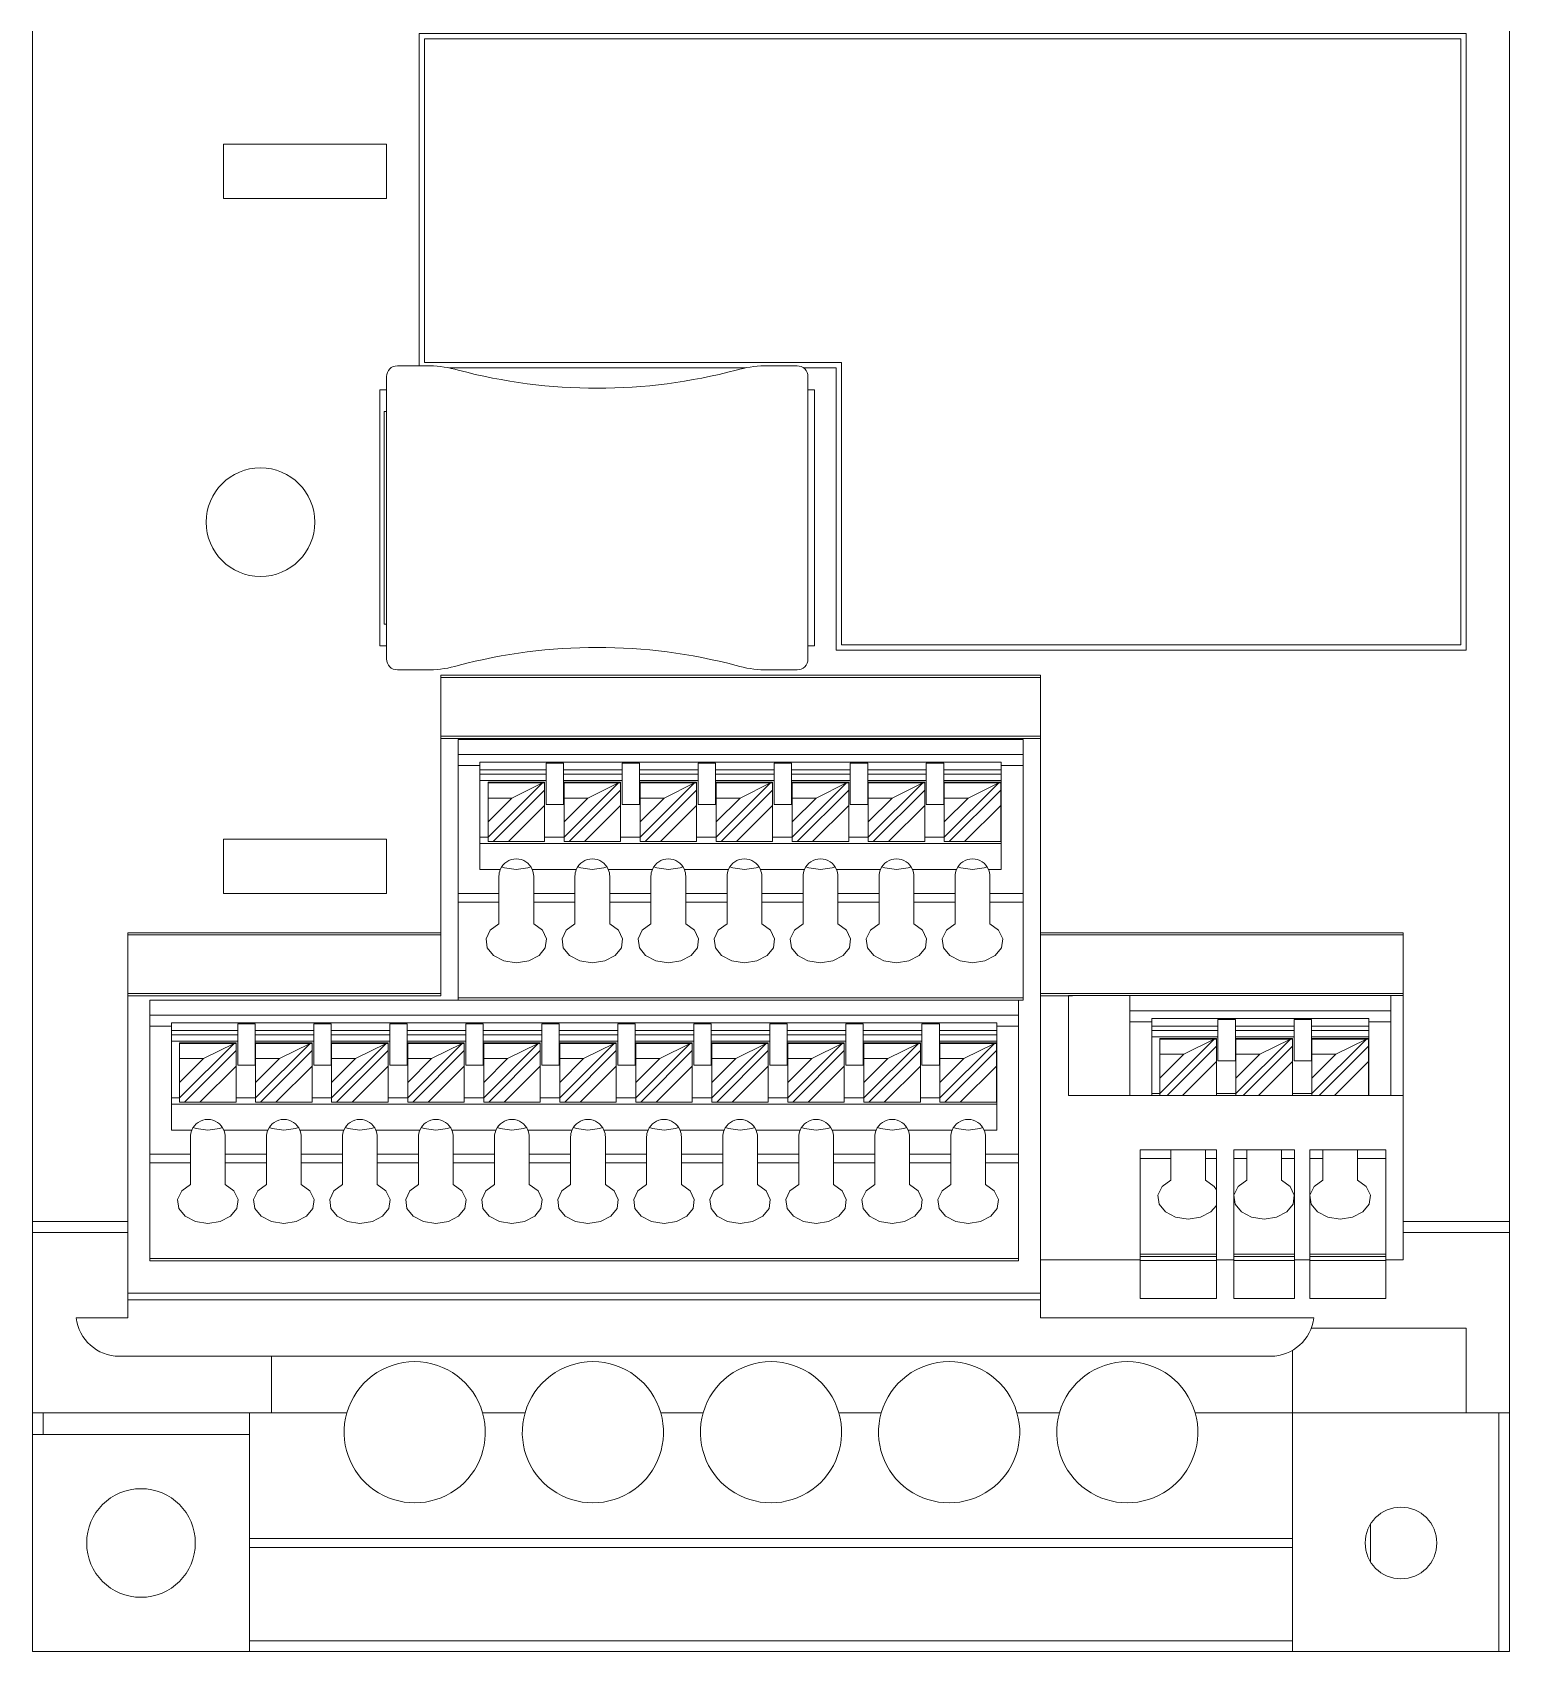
# Model space of a CAD drawing. Header units: millimetres. Extents: x 481 to 936, y 72 to 729.
# Drawn here: x 711.2 to 779.2, y 374.8 to 449.4 of the extents above; entities that cross this region are included whole.
import ezdxf

# ---------------------------------------------------------------- set-up
doc = ezdxf.new("R2010")
doc.units = ezdxf.units.MM

msp = doc.modelspace()

# ---------------------------------------------------------------- linework, layer by layer
at = {"color": 7, "linetype": 'Continuous', "lineweight": 15}
for p, q in [((711.199, 449.423), (711.199, 394.623)), ((728.999, 449.323), (777.199, 449.323)), ((728.999, 434.023), (728.999, 449.323)), ((729.249, 449.073), (729.249, 434.173)), ((776.949, 449.073), (729.249, 449.073)), ((776.949, 421.173), (776.949, 449.073)), ((777.199, 449.323), (777.199, 420.923)), ((779.199, 449.423), (779.199, 394.623)), ((719.999, 444.223), (727.499, 444.223)), ((719.999, 441.723), (719.999, 444.223)), ((727.499, 444.223), (727.499, 441.723)), ((727.499, 441.723), (719.999, 441.723)), ((727.999, 434.023), (729.499, 434.023)), ((729.249, 434.173), (748.449, 434.173)), ((744.002, 433.923), (730.395, 433.923)), ((744.899, 434.023), (746.399, 434.023)), ((748.199, 433.923), (746.699, 433.923)), ((748.199, 420.923), (748.199, 433.923)), ((748.449, 434.173), (748.449, 421.173)), ((727.499, 433.523), (727.499, 420.523)), ((746.899, 420.523), (746.899, 433.523)), ((727.199, 432.923), (727.499, 432.923)), ((727.199, 421.123), (727.199, 432.923)), ((746.899, 432.923), (747.199, 432.923)), ((747.199, 432.923), (747.199, 421.123)), ((727.399, 431.923), (727.399, 422.123)), ((727.499, 431.923), (727.399, 431.923)), ((727.399, 422.123), (727.499, 422.123)), ((727.499, 421.123), (727.199, 421.123)), ((747.199, 421.123), (746.899, 421.123)), ((777.199, 420.923), (748.199, 420.923)), ((748.449, 421.173), (776.949, 421.173)), ((729.499, 420.023), (727.999, 420.023)), ((729.999, 419.773), (757.599, 419.773)), ((729.999, 407.923), (729.999, 419.773)), ((746.399, 420.023), (744.899, 420.023)), ((757.599, 419.773), (757.599, 407.923)), ((729.999, 419.673), (757.599, 419.673)), ((757.599, 416.973), (729.999, 416.973)), ((729.999, 416.865), (757.599, 416.865)), ((757.599, 416.865), (729.999, 416.865)), ((730.799, 416.823), (756.799, 416.823)), ((730.799, 416.123), (730.799, 416.823)), ((756.799, 416.123), (756.799, 416.823)), ((730.799, 416.123), (756.799, 416.123)), ((730.799, 416.123), (730.799, 415.623)), ((756.799, 415.623), (756.799, 416.123)), ((731.799, 415.623), (730.799, 415.623)), ((730.799, 409.723), (730.799, 415.623)), ((731.799, 415.778), (755.799, 415.778)), ((731.799, 415.623), (731.799, 415.778)), ((731.799, 410.835), (731.799, 415.623)), ((731.799, 415.423), (734.849, 415.423)), ((734.849, 413.823), (734.849, 415.723)), ((735.649, 415.723), (734.849, 415.723)), ((735.649, 413.823), (735.649, 415.723)), ((735.649, 415.423), (738.349, 415.423)), ((738.349, 413.823), (738.349, 415.723)), ((739.149, 415.723), (738.349, 415.723)), ((739.149, 413.823), (739.149, 415.723)), ((739.149, 415.423), (741.849, 415.423)), ((741.849, 413.823), (741.849, 415.723)), ((742.649, 415.723), (741.849, 415.723)), ((742.649, 413.823), (742.649, 415.723)), ((742.649, 415.423), (745.349, 415.423)), ((745.349, 413.823), (745.349, 415.723)), ((746.149, 415.723), (745.349, 415.723)), ((746.149, 413.823), (746.149, 415.723)), ((746.149, 415.423), (748.849, 415.423)), ((748.849, 413.823), (748.849, 415.723)), ((749.649, 415.723), (748.849, 415.723)), ((749.649, 413.823), (749.649, 415.723)), ((749.649, 415.423), (752.349, 415.423)), ((752.349, 413.823), (752.349, 415.723)), ((753.149, 415.723), (752.349, 415.723)), ((753.149, 413.823), (753.149, 415.723)), ((753.149, 415.423), (755.799, 415.423)), ((755.799, 415.778), (755.799, 415.623)), ((756.799, 415.623), (755.799, 415.623)), ((755.799, 415.623), (755.799, 410.835)), ((756.799, 409.723), (756.799, 415.623)), ((731.799, 415.223), (734.849, 415.223)), ((731.799, 414.923), (734.849, 414.923)), ((734.774, 414.857), (732.174, 414.857)), ((732.174, 414.857), (732.174, 414.823)), ((732.174, 414.823), (734.681, 414.823)), ((732.174, 414.823), (732.174, 414.123)), ((734.681, 414.823), (732.174, 412.316)), ((733.274, 414.123), (734.681, 414.823)), ((734.681, 414.823), (734.774, 414.823)), ((734.774, 414.823), (734.774, 414.857)), ((734.774, 414.823), (734.774, 414.491)), ((735.649, 415.223), (738.349, 415.223)), ((735.649, 414.923), (738.349, 414.923)), ((738.274, 414.857), (735.674, 414.857)), ((735.674, 414.857), (735.674, 414.823)), ((735.674, 414.823), (738.181, 414.823)), ((735.674, 414.823), (735.674, 414.123)), ((738.181, 414.823), (735.674, 412.316)), ((736.774, 414.123), (738.181, 414.823)), ((738.181, 414.823), (738.274, 414.823)), ((738.274, 414.823), (738.274, 414.857)), ((738.274, 414.823), (738.274, 414.491)), ((739.149, 415.223), (741.849, 415.223)), ((739.149, 414.923), (741.849, 414.923)), ((741.774, 414.857), (739.174, 414.857)), ((739.174, 414.857), (739.174, 414.823)), ((739.174, 414.823), (741.681, 414.823)), ((739.174, 414.823), (739.174, 414.123)), ((741.681, 414.823), (739.174, 412.316)), ((740.274, 414.123), (741.681, 414.823)), ((741.681, 414.823), (741.774, 414.823)), ((741.774, 414.823), (741.774, 414.857)), ((741.774, 414.823), (741.774, 414.491)), ((742.649, 415.223), (745.349, 415.223)), ((742.649, 414.923), (745.349, 414.923)), ((745.274, 414.857), (742.674, 414.857)), ((742.674, 414.857), (742.674, 414.823)), ((742.674, 414.823), (745.181, 414.823)), ((742.674, 414.823), (742.674, 414.123)), ((745.181, 414.823), (742.674, 412.316)), ((743.774, 414.123), (745.181, 414.823)), ((745.181, 414.823), (745.274, 414.823)), ((745.274, 414.823), (745.274, 414.857)), ((745.274, 414.823), (745.274, 414.491)), ((746.149, 415.223), (748.849, 415.223)), ((746.149, 414.923), (748.849, 414.923)), ((748.774, 414.857), (746.174, 414.857)), ((746.174, 414.857), (746.174, 414.823)), ((746.174, 414.823), (748.681, 414.823)), ((746.174, 414.823), (746.174, 414.123)), ((748.681, 414.823), (746.174, 412.316)), ((747.274, 414.123), (748.681, 414.823)), ((748.681, 414.823), (748.774, 414.823)), ((748.774, 414.823), (748.774, 414.857)), ((748.774, 414.823), (748.774, 414.491)), ((749.649, 415.223), (752.349, 415.223)), ((749.649, 414.923), (752.349, 414.923)), ((752.274, 414.857), (749.674, 414.857)), ((749.674, 414.857), (749.674, 414.823)), ((749.674, 414.823), (752.181, 414.823)), ((749.674, 414.823), (749.674, 414.123)), ((752.181, 414.823), (749.674, 412.316)), ((750.774, 414.123), (752.181, 414.823)), ((752.181, 414.823), (752.274, 414.823)), ((752.274, 414.823), (752.274, 414.857)), ((752.274, 414.823), (752.274, 414.491)), ((753.149, 415.223), (755.799, 415.223)), ((753.149, 414.923), (755.799, 414.923)), ((755.774, 414.857), (753.174, 414.857)), ((753.174, 414.857), (753.174, 414.823)), ((753.174, 414.823), (755.681, 414.823)), ((753.174, 414.823), (753.174, 414.123)), ((755.681, 414.823), (753.174, 412.316)), ((754.274, 414.123), (755.681, 414.823)), ((755.681, 414.823), (755.774, 414.823)), ((755.774, 414.823), (755.774, 414.857)), ((755.774, 414.823), (755.774, 414.491)), ((732.174, 414.123), (733.274, 414.123)), ((732.174, 413.023), (733.274, 414.123)), ((732.174, 413.023), (732.174, 414.123)), ((734.774, 414.491), (732.405, 412.123)), ((734.774, 413.784), (733.112, 412.123)), ((734.774, 414.491), (734.774, 413.784)), ((734.774, 412.123), (734.774, 413.784)), ((735.649, 413.823), (734.849, 413.823)), ((735.674, 414.123), (736.774, 414.123)), ((735.674, 413.023), (736.774, 414.123)), ((735.674, 413.023), (735.674, 414.123)), ((738.274, 414.491), (735.905, 412.123)), ((738.274, 413.784), (736.612, 412.123)), ((738.274, 414.491), (738.274, 413.784)), ((738.274, 412.123), (738.274, 413.784)), ((739.149, 413.823), (738.349, 413.823)), ((739.174, 414.123), (740.274, 414.123)), ((739.174, 413.023), (740.274, 414.123)), ((739.174, 413.023), (739.174, 414.123)), ((741.774, 414.491), (739.405, 412.123)), ((741.774, 413.784), (740.112, 412.123)), ((741.774, 414.491), (741.774, 413.784)), ((741.774, 412.123), (741.774, 413.784)), ((742.649, 413.823), (741.849, 413.823)), ((742.674, 414.123), (743.774, 414.123)), ((742.674, 413.023), (743.774, 414.123)), ((742.674, 413.023), (742.674, 414.123)), ((745.274, 414.491), (742.905, 412.123)), ((745.274, 413.784), (743.612, 412.123)), ((745.274, 414.491), (745.274, 413.784)), ((745.274, 412.123), (745.274, 413.784)), ((746.149, 413.823), (745.349, 413.823)), ((746.174, 413.023), (747.274, 414.123)), ((746.174, 413.023), (746.174, 414.123)), ((746.174, 414.123), (747.274, 414.123)), ((748.774, 414.491), (746.405, 412.123)), ((748.774, 413.784), (747.112, 412.123)), ((748.774, 414.491), (748.774, 413.784)), ((748.774, 412.123), (748.774, 413.784)), ((749.649, 413.823), (748.849, 413.823)), ((749.674, 413.023), (750.774, 414.123)), ((749.674, 413.023), (749.674, 414.123)), ((749.674, 414.123), (750.774, 414.123)), ((752.274, 414.491), (749.905, 412.123)), ((752.274, 413.784), (750.612, 412.123)), ((752.274, 414.491), (752.274, 413.784)), ((752.274, 412.123), (752.274, 413.784)), ((753.149, 413.823), (752.349, 413.823)), ((753.174, 414.123), (754.274, 414.123)), ((753.174, 413.023), (754.274, 414.123)), ((753.174, 413.023), (753.174, 414.123)), ((755.774, 414.491), (753.405, 412.123)), ((755.774, 413.784), (754.112, 412.123)), ((755.774, 414.491), (755.774, 413.784)), ((755.774, 412.123), (755.774, 413.784)), ((732.174, 412.316), (732.174, 413.023)), ((735.674, 412.316), (735.674, 413.023)), ((739.174, 412.316), (739.174, 413.023)), ((742.674, 412.316), (742.674, 413.023)), ((746.174, 412.316), (746.174, 413.023)), ((749.674, 412.316), (749.674, 413.023)), ((753.174, 412.316), (753.174, 413.023)), ((731.799, 412.323), (732.174, 412.323)), ((732.174, 412.123), (732.174, 412.316)), ((734.774, 412.323), (735.674, 412.323)), ((735.674, 412.123), (735.674, 412.316)), ((738.274, 412.323), (739.174, 412.323)), ((739.174, 412.123), (739.174, 412.316)), ((741.774, 412.323), (742.674, 412.323)), ((742.674, 412.123), (742.674, 412.316)), ((745.274, 412.323), (746.174, 412.323)), ((746.174, 412.123), (746.174, 412.316)), ((748.774, 412.323), (749.674, 412.323)), ((749.674, 412.123), (749.674, 412.316)), ((752.274, 412.323), (753.174, 412.323)), ((753.174, 412.123), (753.174, 412.316)), ((755.774, 412.323), (755.799, 412.323)), ((719.999, 409.723), (719.999, 412.223)), ((719.999, 412.223), (727.499, 412.223)), ((727.499, 412.223), (727.499, 409.723)), ((731.799, 412.023), (755.799, 412.023)), ((732.405, 412.123), (732.174, 412.123)), ((733.112, 412.123), (732.405, 412.123)), ((733.112, 412.123), (734.774, 412.123)), ((735.905, 412.123), (735.674, 412.123)), ((736.612, 412.123), (735.905, 412.123)), ((736.612, 412.123), (738.274, 412.123)), ((739.405, 412.123), (739.174, 412.123)), ((740.112, 412.123), (739.405, 412.123)), ((740.112, 412.123), (741.774, 412.123)), ((742.905, 412.123), (742.674, 412.123)), ((743.612, 412.123), (742.905, 412.123)), ((743.612, 412.123), (745.274, 412.123)), ((746.405, 412.123), (746.174, 412.123)), ((747.112, 412.123), (746.405, 412.123)), ((747.112, 412.123), (748.774, 412.123)), ((749.905, 412.123), (749.674, 412.123)), ((750.612, 412.123), (749.905, 412.123)), ((750.612, 412.123), (752.274, 412.123)), ((753.405, 412.123), (753.174, 412.123)), ((754.112, 412.123), (753.405, 412.123)), ((754.112, 412.123), (755.774, 412.123)), ((732.737, 410.835), (731.799, 410.835)), ((736.237, 410.835), (734.21, 410.835)), ((739.737, 410.835), (737.71, 410.835)), ((743.237, 410.835), (741.21, 410.835)), ((746.737, 410.835), (744.71, 410.835)), ((750.237, 410.835), (748.21, 410.835)), ((753.737, 410.835), (751.71, 410.835)), ((755.799, 410.835), (755.21, 410.835)), ((732.674, 409.723), (732.674, 410.523)), ((734.274, 410.523), (734.274, 409.723)), ((736.174, 409.723), (736.174, 410.523)), ((737.774, 410.523), (737.774, 409.723)), ((739.674, 409.723), (739.674, 410.523)), ((741.274, 410.523), (741.274, 409.723)), ((743.174, 409.723), (743.174, 410.523)), ((744.774, 410.523), (744.774, 409.723)), ((746.674, 409.723), (746.674, 410.523)), ((748.274, 410.523), (748.274, 409.723)), ((750.174, 409.723), (750.174, 410.523)), ((751.774, 410.523), (751.774, 409.723)), ((753.674, 409.723), (753.674, 410.523)), ((755.274, 409.723), (755.274, 410.523)), ((727.499, 409.723), (719.999, 409.723)), ((730.799, 409.723), (732.674, 409.723)), ((730.799, 409.723), (730.799, 409.323)), ((732.674, 409.323), (730.799, 409.323)), ((730.799, 404.923), (730.799, 409.323)), ((732.674, 409.323), (732.674, 409.723)), ((732.674, 408.335), (732.674, 409.323)), ((734.274, 409.323), (734.274, 409.723)), ((736.174, 409.723), (734.274, 409.723)), ((736.174, 409.323), (734.274, 409.323)), ((734.274, 408.335), (734.274, 409.323)), ((736.174, 409.323), (736.174, 409.723)), ((736.174, 408.335), (736.174, 409.323)), ((737.774, 409.323), (737.774, 409.723)), ((739.674, 409.723), (737.774, 409.723)), ((739.674, 409.323), (737.774, 409.323)), ((737.774, 408.335), (737.774, 409.323)), ((739.674, 409.323), (739.674, 409.723)), ((739.674, 408.335), (739.674, 409.323)), ((741.274, 409.323), (741.274, 409.723)), ((743.174, 409.723), (741.274, 409.723)), ((743.174, 409.323), (741.274, 409.323)), ((741.274, 408.335), (741.274, 409.323)), ((743.174, 409.323), (743.174, 409.723)), ((743.174, 408.335), (743.174, 409.323)), ((744.774, 409.323), (744.774, 409.723)), ((746.674, 409.723), (744.774, 409.723)), ((746.674, 409.323), (744.774, 409.323)), ((744.774, 408.335), (744.774, 409.323)), ((746.674, 409.323), (746.674, 409.723)), ((746.674, 408.335), (746.674, 409.323)), ((750.174, 409.723), (748.274, 409.723)), ((748.274, 409.323), (748.274, 409.723)), ((750.174, 409.323), (748.274, 409.323)), ((748.274, 408.335), (748.274, 409.323)), ((750.174, 409.323), (750.174, 409.723)), ((750.174, 408.335), (750.174, 409.323)), ((753.674, 409.723), (751.774, 409.723)), ((751.774, 409.323), (751.774, 409.723)), ((753.674, 409.323), (751.774, 409.323)), ((751.774, 408.335), (751.774, 409.323)), ((753.674, 409.323), (753.674, 409.723)), ((753.674, 408.335), (753.674, 409.323)), ((755.274, 409.723), (756.799, 409.723)), ((755.274, 409.323), (755.274, 409.723)), ((756.799, 409.323), (755.274, 409.323)), ((755.274, 408.335), (755.274, 409.323)), ((756.799, 409.323), (756.799, 409.723)), ((756.799, 404.923), (756.799, 409.323)), ((715.599, 407.923), (729.999, 407.923)), ((715.599, 394.623), (715.599, 407.923)), ((715.599, 407.823), (729.999, 407.823)), ((729.999, 407.823), (729.999, 407.923)), ((729.999, 407.823), (729.999, 405.123)), ((757.599, 407.923), (774.299, 407.923)), ((757.599, 407.923), (757.599, 407.823)), ((757.599, 407.823), (774.299, 407.823)), ((757.599, 407.823), (757.599, 405.123)), ((774.299, 407.923), (774.299, 394.623)), ((729.999, 405.123), (715.599, 405.123)), ((715.599, 405.015), (729.999, 405.015)), ((729.999, 405.015), (715.599, 405.015)), ((716.599, 404.823), (756.599, 404.823)), ((716.599, 404.123), (716.599, 404.823)), ((729.999, 405.015), (729.999, 405.123)), ((729.999, 405.015), (729.999, 405.015)), ((730.799, 404.923), (756.799, 404.923)), ((730.799, 404.923), (730.799, 404.823)), ((756.599, 404.123), (756.599, 404.823)), ((756.599, 404.815), (756.799, 404.815)), ((756.799, 404.815), (756.799, 404.923)), ((774.299, 405.123), (757.599, 405.123)), ((757.599, 405.123), (757.599, 405.015)), ((757.599, 405.015), (759.074, 405.015)), ((757.599, 405.015), (757.599, 392.855)), ((758.899, 405.023), (774.299, 405.023)), ((758.899, 405.023), (758.899, 400.423)), ((761.724, 404.323), (761.724, 405.023)), ((773.724, 404.323), (773.724, 405.023)), ((716.599, 404.123), (756.599, 404.123)), ((716.599, 404.123), (716.599, 403.623)), ((756.599, 403.623), (756.599, 404.123)), ((761.724, 404.323), (773.724, 404.323)), ((761.724, 404.323), (761.724, 403.823)), ((773.724, 403.823), (773.724, 404.323)), ((717.599, 403.623), (716.599, 403.623)), ((716.599, 397.723), (716.599, 403.623)), ((717.599, 403.778), (755.599, 403.778)), ((717.599, 403.623), (717.599, 403.778)), ((717.599, 398.835), (717.599, 403.623)), ((717.599, 403.423), (720.649, 403.423)), ((720.649, 401.823), (720.649, 403.723)), ((721.449, 403.723), (720.649, 403.723)), ((721.449, 401.823), (721.449, 403.723)), ((721.449, 403.423), (724.149, 403.423)), ((724.149, 401.823), (724.149, 403.723)), ((724.949, 403.723), (724.149, 403.723)), ((724.949, 401.823), (724.949, 403.723)), ((724.949, 403.423), (727.649, 403.423)), ((728.449, 403.723), (727.649, 403.723)), ((727.649, 401.823), (727.649, 403.723)), ((728.449, 401.823), (728.449, 403.723)), ((728.449, 403.423), (731.149, 403.423)), ((731.949, 403.723), (731.149, 403.723)), ((731.149, 401.823), (731.149, 403.723)), ((731.949, 401.823), (731.949, 403.723)), ((731.949, 403.423), (734.649, 403.423)), ((735.449, 403.723), (734.649, 403.723)), ((734.649, 401.823), (734.649, 403.723)), ((735.449, 401.823), (735.449, 403.723)), ((735.449, 403.423), (738.149, 403.423)), ((738.149, 401.823), (738.149, 403.723)), ((738.949, 403.723), (738.149, 403.723)), ((738.949, 401.823), (738.949, 403.723)), ((738.949, 403.423), (741.649, 403.423)), ((741.649, 401.823), (741.649, 403.723)), ((742.449, 403.723), (741.649, 403.723)), ((742.449, 401.823), (742.449, 403.723)), ((742.449, 403.423), (745.149, 403.423)), ((745.949, 403.723), (745.149, 403.723)), ((745.149, 401.823), (745.149, 403.723)), ((745.949, 401.823), (745.949, 403.723)), ((745.949, 403.423), (748.649, 403.423)), ((748.649, 401.823), (748.649, 403.723)), ((749.449, 403.723), (748.649, 403.723)), ((749.449, 401.823), (749.449, 403.723)), ((749.449, 403.423), (752.149, 403.423)), ((752.949, 403.723), (752.149, 403.723)), ((752.149, 401.823), (752.149, 403.723)), ((752.949, 401.823), (752.949, 403.723)), ((752.949, 403.423), (755.599, 403.423)), ((755.599, 403.778), (755.599, 403.623)), ((756.599, 403.623), (755.599, 403.623)), ((755.599, 403.623), (755.599, 398.835)), ((756.599, 397.723), (756.599, 403.623)), ((762.724, 403.823), (761.724, 403.823)), ((761.724, 400.423), (761.724, 403.823)), ((762.724, 403.978), (772.724, 403.978)), ((762.724, 403.823), (762.724, 403.978)), ((762.724, 400.423), (762.724, 403.823)), ((762.724, 403.623), (765.774, 403.623)), ((762.724, 403.423), (765.774, 403.423)), ((766.574, 403.923), (765.774, 403.923)), ((765.774, 402.023), (765.774, 403.923)), ((766.574, 402.023), (766.574, 403.923)), ((766.574, 403.623), (769.274, 403.623)), ((766.574, 403.423), (769.274, 403.423)), ((769.274, 402.023), (769.274, 403.923)), ((770.074, 403.923), (769.274, 403.923)), ((770.074, 402.023), (770.074, 403.923)), ((770.074, 403.623), (772.724, 403.623)), ((770.074, 403.423), (772.724, 403.423)), ((772.724, 403.978), (772.724, 403.823)), ((773.724, 403.823), (772.724, 403.823)), ((772.724, 403.823), (772.724, 400.423)), ((773.724, 400.423), (773.724, 403.823)), ((717.599, 403.223), (720.649, 403.223)), ((717.599, 402.923), (720.649, 402.923)), ((720.574, 402.857), (717.974, 402.857)), ((717.974, 402.857), (717.974, 402.823)), ((717.974, 402.823), (720.481, 402.823)), ((717.974, 402.823), (717.974, 402.123)), ((720.481, 402.823), (717.974, 400.316)), ((719.074, 402.123), (720.481, 402.823)), ((720.481, 402.823), (720.574, 402.823)), ((720.574, 402.823), (720.574, 402.857)), ((720.574, 402.823), (720.574, 402.491)), ((721.449, 403.223), (724.149, 403.223)), ((721.449, 402.923), (724.149, 402.923)), ((724.074, 402.857), (721.474, 402.857)), ((721.474, 402.857), (721.474, 402.823)), ((721.474, 402.823), (723.981, 402.823)), ((721.474, 402.823), (721.474, 402.123)), ((723.981, 402.823), (721.474, 400.316)), ((722.574, 402.123), (723.981, 402.823)), ((723.981, 402.823), (724.074, 402.823)), ((724.074, 402.823), (724.074, 402.857)), ((724.074, 402.823), (724.074, 402.491)), ((724.949, 403.223), (727.649, 403.223)), ((724.949, 402.923), (727.649, 402.923)), ((727.574, 402.857), (724.974, 402.857)), ((724.974, 402.857), (724.974, 402.823)), ((724.974, 402.823), (727.481, 402.823)), ((724.974, 402.823), (724.974, 402.123)), ((727.481, 402.823), (724.974, 400.316)), ((726.074, 402.123), (727.481, 402.823)), ((727.481, 402.823), (727.574, 402.823)), ((727.574, 402.823), (727.574, 402.857)), ((727.574, 402.823), (727.574, 402.491)), ((728.449, 403.223), (731.149, 403.223)), ((728.449, 402.923), (731.149, 402.923)), ((731.074, 402.857), (728.474, 402.857)), ((728.474, 402.857), (728.474, 402.823)), ((728.474, 402.823), (730.981, 402.823)), ((728.474, 402.823), (728.474, 402.123)), ((730.981, 402.823), (728.474, 400.316)), ((729.574, 402.123), (730.981, 402.823)), ((730.981, 402.823), (731.074, 402.823)), ((731.074, 402.823), (731.074, 402.857)), ((731.074, 402.823), (731.074, 402.491)), ((731.949, 403.223), (734.649, 403.223)), ((731.949, 402.923), (734.649, 402.923)), ((734.574, 402.857), (731.974, 402.857)), ((731.974, 402.857), (731.974, 402.823)), ((731.974, 402.823), (734.481, 402.823)), ((731.974, 402.823), (731.974, 402.123)), ((734.481, 402.823), (731.974, 400.316)), ((733.074, 402.123), (734.481, 402.823)), ((734.481, 402.823), (734.574, 402.823)), ((734.574, 402.823), (734.574, 402.857)), ((734.574, 402.823), (734.574, 402.491)), ((735.449, 403.223), (738.149, 403.223)), ((735.449, 402.923), (738.149, 402.923)), ((738.074, 402.857), (735.474, 402.857)), ((735.474, 402.857), (735.474, 402.823)), ((735.474, 402.823), (737.981, 402.823)), ((735.474, 402.823), (735.474, 402.123)), ((737.981, 402.823), (735.474, 400.316)), ((736.574, 402.123), (737.981, 402.823)), ((737.981, 402.823), (738.074, 402.823)), ((738.074, 402.823), (738.074, 402.857)), ((738.074, 402.823), (738.074, 402.491)), ((738.949, 403.223), (741.649, 403.223)), ((738.949, 402.923), (741.649, 402.923)), ((741.574, 402.857), (738.974, 402.857)), ((738.974, 402.857), (738.974, 402.823)), ((738.974, 402.823), (741.481, 402.823)), ((738.974, 402.823), (738.974, 402.123)), ((741.481, 402.823), (738.974, 400.316)), ((740.074, 402.123), (741.481, 402.823)), ((741.481, 402.823), (741.574, 402.823)), ((741.574, 402.823), (741.574, 402.857)), ((741.574, 402.823), (741.574, 402.491)), ((742.449, 403.223), (745.149, 403.223)), ((742.449, 402.923), (745.149, 402.923)), ((745.074, 402.857), (742.474, 402.857)), ((742.474, 402.857), (742.474, 402.823)), ((742.474, 402.823), (744.981, 402.823)), ((742.474, 402.823), (742.474, 402.123)), ((744.981, 402.823), (742.474, 400.316)), ((743.574, 402.123), (744.981, 402.823)), ((744.981, 402.823), (745.074, 402.823)), ((745.074, 402.823), (745.074, 402.857)), ((745.074, 402.823), (745.074, 402.491)), ((745.949, 403.223), (748.649, 403.223)), ((745.949, 402.923), (748.649, 402.923)), ((748.574, 402.857), (745.974, 402.857)), ((745.974, 402.857), (745.974, 402.823)), ((745.974, 402.823), (748.481, 402.823)), ((745.974, 402.823), (745.974, 402.123)), ((748.481, 402.823), (745.974, 400.316)), ((747.074, 402.123), (748.481, 402.823)), ((748.481, 402.823), (748.574, 402.823)), ((748.574, 402.823), (748.574, 402.857)), ((748.574, 402.823), (748.574, 402.491)), ((749.449, 403.223), (752.149, 403.223)), ((749.449, 402.923), (752.149, 402.923)), ((752.074, 402.857), (749.474, 402.857)), ((749.474, 402.857), (749.474, 402.823)), ((749.474, 402.823), (751.981, 402.823)), ((749.474, 402.823), (749.474, 402.123)), ((751.981, 402.823), (749.474, 400.316)), ((750.574, 402.123), (751.981, 402.823)), ((751.981, 402.823), (752.074, 402.823)), ((752.074, 402.823), (752.074, 402.857)), ((752.074, 402.823), (752.074, 402.491)), ((752.949, 403.223), (755.599, 403.223)), ((752.949, 402.923), (755.599, 402.923)), ((755.574, 402.857), (752.974, 402.857)), ((752.974, 402.857), (752.974, 402.823)), ((752.974, 402.823), (755.481, 402.823)), ((752.974, 402.823), (752.974, 402.123)), ((755.481, 402.823), (752.974, 400.316)), ((754.074, 402.123), (755.481, 402.823)), ((755.481, 402.823), (755.574, 402.823)), ((755.574, 402.823), (755.574, 402.857)), ((755.574, 402.823), (755.574, 402.491)), ((762.724, 403.123), (765.774, 403.123)), ((765.699, 403.057), (763.099, 403.057)), ((763.099, 403.057), (763.099, 403.023)), ((763.099, 403.023), (765.606, 403.023)), ((763.099, 403.023), (763.099, 402.323)), ((765.606, 403.023), (763.099, 400.516)), ((765.699, 402.691), (763.43, 400.423)), ((764.199, 402.323), (765.606, 403.023)), ((765.606, 403.023), (765.699, 403.023)), ((765.699, 403.023), (765.699, 403.057)), ((765.699, 403.023), (765.699, 402.691)), ((765.699, 402.691), (765.699, 401.984)), ((766.574, 403.123), (769.274, 403.123)), ((769.199, 403.057), (766.599, 403.057)), ((766.599, 403.057), (766.599, 403.023)), ((766.599, 403.023), (769.106, 403.023)), ((766.599, 403.023), (766.599, 402.323)), ((769.106, 403.023), (766.599, 400.516)), ((769.199, 402.691), (766.93, 400.423)), ((767.699, 402.323), (769.106, 403.023)), ((769.106, 403.023), (769.199, 403.023)), ((769.199, 403.023), (769.199, 403.057)), ((769.199, 403.023), (769.199, 402.691)), ((769.199, 402.691), (769.199, 401.984)), ((770.074, 403.123), (772.724, 403.123)), ((772.699, 403.057), (770.099, 403.057)), ((770.099, 403.057), (770.099, 403.023)), ((770.099, 403.023), (772.606, 403.023)), ((770.099, 403.023), (770.099, 402.323)), ((772.606, 403.023), (770.099, 400.516)), ((772.699, 402.691), (770.43, 400.423)), ((771.199, 402.323), (772.606, 403.023)), ((772.606, 403.023), (772.699, 403.023)), ((772.699, 403.023), (772.699, 403.057)), ((772.699, 403.023), (772.699, 402.691)), ((772.699, 402.691), (772.699, 401.984)), ((717.974, 402.123), (719.074, 402.123)), ((717.974, 401.023), (719.074, 402.123)), ((717.974, 401.023), (717.974, 402.123)), ((720.574, 402.491), (718.205, 400.123)), ((720.574, 402.491), (720.574, 401.784)), ((721.474, 401.023), (722.574, 402.123)), ((721.474, 401.023), (721.474, 402.123)), ((721.474, 402.123), (722.574, 402.123)), ((724.074, 402.491), (721.705, 400.123)), ((724.074, 402.491), (724.074, 401.784)), ((724.974, 401.023), (726.074, 402.123)), ((724.974, 401.023), (724.974, 402.123)), ((724.974, 402.123), (726.074, 402.123)), ((727.574, 402.491), (725.205, 400.123)), ((727.574, 402.491), (727.574, 401.784)), ((728.474, 401.023), (729.574, 402.123)), ((728.474, 402.123), (729.574, 402.123)), ((728.474, 401.023), (728.474, 402.123)), ((731.074, 402.491), (728.705, 400.123)), ((731.074, 402.491), (731.074, 401.784)), ((731.974, 401.023), (733.074, 402.123)), ((731.974, 402.123), (733.074, 402.123)), ((731.974, 401.023), (731.974, 402.123)), ((734.574, 402.491), (732.205, 400.123)), ((734.574, 402.491), (734.574, 401.784)), ((735.474, 401.023), (736.574, 402.123)), ((735.474, 401.023), (735.474, 402.123)), ((735.474, 402.123), (736.574, 402.123)), ((738.074, 402.491), (735.705, 400.123)), ((738.074, 402.491), (738.074, 401.784)), ((738.974, 402.123), (740.074, 402.123)), ((738.974, 401.023), (740.074, 402.123)), ((738.974, 401.023), (738.974, 402.123)), ((741.574, 402.491), (739.205, 400.123)), ((741.574, 402.491), (741.574, 401.784)), ((742.474, 402.123), (743.574, 402.123)), ((742.474, 401.023), (743.574, 402.123)), ((742.474, 401.023), (742.474, 402.123)), ((745.074, 402.491), (742.705, 400.123)), ((745.074, 402.491), (745.074, 401.784)), ((745.974, 401.023), (747.074, 402.123)), ((745.974, 401.023), (745.974, 402.123)), ((745.974, 402.123), (747.074, 402.123)), ((748.574, 402.491), (746.205, 400.123)), ((748.574, 402.491), (748.574, 401.784)), ((749.474, 401.023), (750.574, 402.123)), ((749.474, 401.023), (749.474, 402.123)), ((749.474, 402.123), (750.574, 402.123)), ((752.074, 402.491), (749.705, 400.123)), ((752.074, 402.491), (752.074, 401.784)), ((752.974, 401.023), (754.074, 402.123)), ((752.974, 402.123), (754.074, 402.123)), ((752.974, 401.023), (752.974, 402.123)), ((755.574, 402.491), (753.205, 400.123)), ((755.574, 402.491), (755.574, 401.784)), ((763.099, 401.223), (764.199, 402.323)), ((763.099, 401.223), (763.099, 402.323)), ((763.099, 402.323), (764.199, 402.323)), ((765.699, 401.984), (764.137, 400.423)), ((765.699, 400.423), (765.699, 401.984)), ((766.574, 402.023), (765.774, 402.023)), ((766.599, 402.323), (767.699, 402.323)), ((766.599, 401.223), (767.699, 402.323)), ((766.599, 401.223), (766.599, 402.323)), ((769.199, 401.984), (767.637, 400.423)), ((769.199, 400.423), (769.199, 401.984)), ((770.074, 402.023), (769.274, 402.023)), ((770.099, 402.323), (771.199, 402.323)), ((770.099, 401.223), (771.199, 402.323)), ((770.099, 401.223), (770.099, 402.323)), ((772.699, 401.984), (771.137, 400.423)), ((772.699, 400.423), (772.699, 401.984)), ((720.574, 401.784), (718.912, 400.123)), ((720.574, 400.123), (720.574, 401.784)), ((721.449, 401.823), (720.649, 401.823)), ((724.074, 401.784), (722.412, 400.123)), ((724.074, 400.123), (724.074, 401.784)), ((724.949, 401.823), (724.149, 401.823)), ((727.574, 401.784), (725.912, 400.123)), ((727.574, 400.123), (727.574, 401.784)), ((728.449, 401.823), (727.649, 401.823)), ((731.074, 401.784), (729.412, 400.123)), ((731.074, 400.123), (731.074, 401.784)), ((731.949, 401.823), (731.149, 401.823)), ((734.574, 401.784), (732.912, 400.123)), ((734.574, 400.123), (734.574, 401.784)), ((735.449, 401.823), (734.649, 401.823)), ((738.074, 401.784), (736.412, 400.123)), ((738.074, 400.123), (738.074, 401.784)), ((738.949, 401.823), (738.149, 401.823)), ((741.574, 401.784), (739.912, 400.123)), ((741.574, 400.123), (741.574, 401.784)), ((742.449, 401.823), (741.649, 401.823)), ((745.074, 401.784), (743.412, 400.123)), ((745.074, 400.123), (745.074, 401.784)), ((745.949, 401.823), (745.149, 401.823)), ((748.574, 401.784), (746.912, 400.123)), ((748.574, 400.123), (748.574, 401.784)), ((749.449, 401.823), (748.649, 401.823)), ((752.074, 401.784), (750.412, 400.123)), ((752.074, 400.123), (752.074, 401.784)), ((752.949, 401.823), (752.149, 401.823)), ((755.574, 401.784), (753.912, 400.123)), ((755.574, 400.123), (755.574, 401.784)), ((763.099, 400.516), (763.099, 401.223)), ((766.599, 400.516), (766.599, 401.223)), ((770.099, 400.516), (770.099, 401.223)), ((717.974, 400.316), (717.974, 401.023)), ((721.474, 400.316), (721.474, 401.023)), ((724.974, 400.316), (724.974, 401.023)), ((728.474, 400.316), (728.474, 401.023)), ((731.974, 400.316), (731.974, 401.023)), ((735.474, 400.316), (735.474, 401.023)), ((738.974, 400.316), (738.974, 401.023)), ((742.474, 400.316), (742.474, 401.023)), ((745.974, 400.316), (745.974, 401.023)), ((749.474, 400.316), (749.474, 401.023)), ((752.974, 400.316), (752.974, 401.023)), ((758.899, 400.423), (774.299, 400.423)), ((762.724, 400.523), (763.099, 400.523)), ((763.099, 400.423), (763.099, 400.516)), ((765.699, 400.523), (766.599, 400.523)), ((766.599, 400.423), (766.599, 400.516)), ((769.199, 400.523), (770.099, 400.523)), ((770.099, 400.423), (770.099, 400.516)), ((772.699, 400.523), (772.724, 400.523)), ((717.599, 400.323), (717.974, 400.323)), ((717.599, 400.023), (755.599, 400.023)), ((717.974, 400.123), (717.974, 400.316)), ((718.205, 400.123), (717.974, 400.123)), ((718.912, 400.123), (718.205, 400.123)), ((718.912, 400.123), (720.574, 400.123)), ((720.574, 400.323), (721.474, 400.323)), ((721.474, 400.123), (721.474, 400.316)), ((721.705, 400.123), (721.474, 400.123)), ((722.412, 400.123), (721.705, 400.123)), ((722.412, 400.123), (724.074, 400.123)), ((724.074, 400.323), (724.974, 400.323)), ((724.974, 400.123), (724.974, 400.316)), ((725.205, 400.123), (724.974, 400.123)), ((725.912, 400.123), (725.205, 400.123)), ((725.912, 400.123), (727.574, 400.123)), ((727.574, 400.323), (728.474, 400.323)), ((728.474, 400.123), (728.474, 400.316)), ((728.705, 400.123), (728.474, 400.123)), ((729.412, 400.123), (728.705, 400.123)), ((729.412, 400.123), (731.074, 400.123)), ((731.074, 400.323), (731.974, 400.323)), ((731.974, 400.123), (731.974, 400.316)), ((732.205, 400.123), (731.974, 400.123)), ((732.912, 400.123), (732.205, 400.123)), ((732.912, 400.123), (734.574, 400.123)), ((734.574, 400.323), (735.474, 400.323)), ((735.474, 400.123), (735.474, 400.316)), ((735.705, 400.123), (735.474, 400.123)), ((736.412, 400.123), (735.705, 400.123)), ((736.412, 400.123), (738.074, 400.123)), ((738.074, 400.323), (738.974, 400.323)), ((738.974, 400.123), (738.974, 400.316)), ((739.205, 400.123), (738.974, 400.123)), ((739.912, 400.123), (739.205, 400.123)), ((739.912, 400.123), (741.574, 400.123)), ((741.574, 400.323), (742.474, 400.323)), ((742.474, 400.123), (742.474, 400.316)), ((742.705, 400.123), (742.474, 400.123)), ((743.412, 400.123), (742.705, 400.123)), ((743.412, 400.123), (745.074, 400.123)), ((745.074, 400.323), (745.974, 400.323)), ((745.974, 400.123), (745.974, 400.316)), ((746.205, 400.123), (745.974, 400.123)), ((746.912, 400.123), (746.205, 400.123)), ((746.912, 400.123), (748.574, 400.123)), ((748.574, 400.323), (749.474, 400.323)), ((749.474, 400.123), (749.474, 400.316)), ((749.705, 400.123), (749.474, 400.123)), ((750.412, 400.123), (749.705, 400.123)), ((750.412, 400.123), (752.074, 400.123)), ((752.074, 400.323), (752.974, 400.323)), ((752.974, 400.123), (752.974, 400.316)), ((753.205, 400.123), (752.974, 400.123)), ((753.912, 400.123), (753.205, 400.123)), ((753.912, 400.123), (755.574, 400.123)), ((755.574, 400.323), (755.599, 400.323)), ((718.537, 398.835), (717.599, 398.835)), ((718.474, 397.723), (718.474, 398.523)), ((722.037, 398.835), (720.01, 398.835)), ((720.074, 398.523), (720.074, 397.723)), ((721.974, 397.723), (721.974, 398.523)), ((725.537, 398.835), (723.51, 398.835)), ((723.574, 398.523), (723.574, 397.723)), ((725.474, 397.723), (725.474, 398.523)), ((729.037, 398.835), (727.01, 398.835)), ((727.074, 398.523), (727.074, 397.723)), ((728.974, 397.723), (728.974, 398.523)), ((732.537, 398.835), (730.51, 398.835)), ((730.574, 398.523), (730.574, 397.723)), ((732.474, 397.723), (732.474, 398.523)), ((736.037, 398.835), (734.01, 398.835)), ((734.074, 398.523), (734.074, 397.723)), ((735.974, 397.723), (735.974, 398.523)), ((739.537, 398.835), (737.51, 398.835)), ((737.574, 398.523), (737.574, 397.723)), ((739.474, 397.723), (739.474, 398.523)), ((743.037, 398.835), (741.01, 398.835)), ((741.074, 398.523), (741.074, 397.723)), ((742.974, 397.723), (742.974, 398.523)), ((746.537, 398.835), (744.51, 398.835)), ((744.574, 398.523), (744.574, 397.723)), ((746.474, 397.723), (746.474, 398.523)), ((750.037, 398.835), (748.01, 398.835)), ((748.074, 398.523), (748.074, 397.723)), ((749.974, 397.723), (749.974, 398.523)), ((753.537, 398.835), (751.51, 398.835)), ((751.574, 398.523), (751.574, 397.723)), ((753.474, 397.723), (753.474, 398.523)), ((755.599, 398.835), (755.01, 398.835)), ((755.074, 397.723), (755.074, 398.523)), ((716.599, 397.723), (718.474, 397.723)), ((716.599, 397.723), (716.599, 397.323)), ((718.474, 397.323), (718.474, 397.723)), ((720.074, 397.323), (720.074, 397.723)), ((721.974, 397.723), (720.074, 397.723)), ((721.974, 397.323), (721.974, 397.723)), ((723.574, 397.323), (723.574, 397.723)), ((725.474, 397.723), (723.574, 397.723)), ((725.474, 397.323), (725.474, 397.723)), ((728.974, 397.723), (727.074, 397.723)), ((727.074, 397.323), (727.074, 397.723)), ((728.974, 397.323), (728.974, 397.723)), ((730.574, 397.323), (730.574, 397.723)), ((732.474, 397.723), (730.574, 397.723)), ((732.474, 397.323), (732.474, 397.723)), ((734.074, 397.323), (734.074, 397.723)), ((735.974, 397.723), (734.074, 397.723)), ((735.974, 397.323), (735.974, 397.723)), ((739.474, 397.723), (737.574, 397.723)), ((737.574, 397.323), (737.574, 397.723)), ((739.474, 397.323), (739.474, 397.723)), ((742.974, 397.723), (741.074, 397.723)), ((741.074, 397.323), (741.074, 397.723)), ((742.974, 397.323), (742.974, 397.723)), ((746.474, 397.723), (744.574, 397.723)), ((744.574, 397.323), (744.574, 397.723)), ((746.474, 397.323), (746.474, 397.723)), ((749.974, 397.723), (748.074, 397.723)), ((748.074, 397.323), (748.074, 397.723)), ((749.974, 397.323), (749.974, 397.723)), ((751.574, 397.323), (751.574, 397.723)), ((753.474, 397.723), (751.574, 397.723)), ((753.474, 397.323), (753.474, 397.723)), ((755.074, 397.323), (755.074, 397.723)), ((755.074, 397.723), (756.599, 397.723)), ((756.599, 397.323), (756.599, 397.723)), ((765.699, 397.923), (762.199, 397.923)), ((762.199, 397.923), (762.199, 392.855)), ((763.599, 397.523), (762.199, 397.523)), ((763.599, 397.523), (763.599, 397.923)), ((763.599, 396.535), (763.599, 397.523)), ((765.199, 397.523), (765.199, 397.923)), ((765.699, 397.523), (765.199, 397.523)), ((765.199, 396.535), (765.199, 397.523)), ((765.699, 392.855), (765.699, 397.923)), ((769.299, 397.923), (766.499, 397.923)), ((766.499, 397.923), (766.499, 392.855)), ((767.099, 397.523), (766.499, 397.523)), ((767.099, 397.523), (767.099, 397.923)), ((767.099, 396.535), (767.099, 397.523)), ((768.699, 397.523), (768.699, 397.923)), ((769.299, 397.523), (768.699, 397.523)), ((768.699, 396.535), (768.699, 397.523)), ((769.299, 392.855), (769.299, 397.923)), ((773.499, 397.923), (769.999, 397.923)), ((769.999, 397.923), (769.999, 392.855)), ((770.599, 397.523), (769.999, 397.523)), ((770.599, 397.523), (770.599, 397.923)), ((770.599, 396.535), (770.599, 397.523)), ((772.199, 397.523), (772.199, 397.923)), ((773.499, 397.523), (772.199, 397.523)), ((772.199, 396.535), (772.199, 397.523)), ((773.499, 397.923), (773.499, 392.855)), ((718.474, 397.323), (716.599, 397.323)), ((716.599, 392.923), (716.599, 397.323)), ((718.474, 396.335), (718.474, 397.323)), ((721.974, 397.323), (720.074, 397.323)), ((720.074, 396.335), (720.074, 397.323)), ((721.974, 396.335), (721.974, 397.323)), ((725.474, 397.323), (723.574, 397.323)), ((723.574, 396.335), (723.574, 397.323)), ((725.474, 396.335), (725.474, 397.323)), ((728.974, 397.323), (727.074, 397.323)), ((727.074, 396.335), (727.074, 397.323)), ((728.974, 396.335), (728.974, 397.323)), ((732.474, 397.323), (730.574, 397.323)), ((730.574, 396.335), (730.574, 397.323)), ((732.474, 396.335), (732.474, 397.323)), ((735.974, 397.323), (734.074, 397.323)), ((734.074, 396.335), (734.074, 397.323)), ((735.974, 396.335), (735.974, 397.323)), ((739.474, 397.323), (737.574, 397.323)), ((737.574, 396.335), (737.574, 397.323)), ((739.474, 396.335), (739.474, 397.323)), ((742.974, 397.323), (741.074, 397.323)), ((741.074, 396.335), (741.074, 397.323)), ((742.974, 396.335), (742.974, 397.323)), ((746.474, 397.323), (744.574, 397.323)), ((744.574, 396.335), (744.574, 397.323)), ((746.474, 396.335), (746.474, 397.323)), ((749.974, 397.323), (748.074, 397.323)), ((748.074, 396.335), (748.074, 397.323)), ((749.974, 396.335), (749.974, 397.323)), ((753.474, 397.323), (751.574, 397.323)), ((751.574, 396.335), (751.574, 397.323)), ((753.474, 396.335), (753.474, 397.323)), ((756.599, 397.323), (755.074, 397.323)), ((755.074, 396.335), (755.074, 397.323)), ((756.599, 392.923), (756.599, 397.323)), ((711.199, 394.623), (715.599, 394.623)), ((711.199, 394.623), (711.199, 394.123)), ((715.599, 394.623), (715.599, 394.123)), ((774.299, 394.623), (779.199, 394.623)), ((774.299, 394.623), (774.299, 394.123)), ((779.199, 394.123), (779.199, 394.623)), ((715.599, 394.123), (711.199, 394.123)), ((711.199, 394.123), (711.199, 385.823)), ((715.599, 390.195), (715.599, 394.123)), ((779.199, 394.123), (774.299, 394.123)), ((774.299, 394.123), (774.299, 392.855)), ((779.199, 394.123), (779.199, 385.823)), ((756.599, 392.923), (716.599, 392.923)), ((716.599, 392.815), (716.599, 392.923)), ((756.599, 392.815), (756.599, 392.923)), ((762.199, 393.123), (765.699, 393.123)), ((762.199, 393.015), (765.699, 393.015)), ((766.499, 393.123), (769.299, 393.123)), ((766.499, 393.015), (769.299, 393.015)), ((769.999, 393.123), (773.499, 393.123)), ((769.999, 393.015), (773.499, 393.015)), ((716.599, 392.815), (756.599, 392.815)), ((762.199, 392.855), (757.599, 392.855)), ((757.599, 392.855), (757.599, 390.195)), ((762.199, 391.081), (762.199, 392.855)), ((765.699, 392.823), (762.199, 392.823)), ((765.699, 392.855), (765.699, 391.081)), ((766.499, 392.855), (765.699, 392.855)), ((766.499, 391.081), (766.499, 392.855)), ((769.299, 392.823), (766.499, 392.823)), ((769.299, 392.855), (769.299, 391.081)), ((769.999, 392.855), (769.299, 392.855)), ((769.999, 391.081), (769.999, 392.855)), ((773.499, 392.823), (769.999, 392.823)), ((773.499, 392.855), (773.499, 391.081)), ((774.299, 392.855), (773.499, 392.855)), ((715.599, 391.323), (757.599, 391.323)), ((715.599, 391.015), (757.599, 391.015)), ((765.699, 391.081), (762.199, 391.081)), ((769.299, 391.081), (766.499, 391.081)), ((773.499, 391.081), (769.999, 391.081)), ((713.212, 390.195), (715.599, 390.195)), ((757.599, 390.195), (770.186, 390.195)), ((770.069, 389.714), (777.199, 389.714)), ((777.199, 389.714), (777.199, 385.823)), ((768.199, 388.423), (715.199, 388.423)), ((722.199, 385.823), (722.199, 388.423)), ((769.199, 388.691), (769.199, 385.823)), ((711.199, 385.823), (711.199, 384.823)), ((722.199, 385.823), (711.199, 385.823)), ((711.699, 385.823), (711.699, 384.823)), ((721.199, 385.823), (721.199, 380.023)), ((725.676, 385.823), (722.199, 385.823)), ((733.876, 385.823), (731.922, 385.823)), ((742.076, 385.823), (740.122, 385.823)), ((750.276, 385.823), (748.322, 385.823)), ((758.476, 385.823), (756.522, 385.823)), ((769.199, 385.823), (764.722, 385.823)), ((769.199, 385.823), (769.199, 380.023)), ((777.199, 385.823), (769.199, 385.823)), ((779.199, 385.823), (777.199, 385.823)), ((778.699, 374.823), (778.699, 385.823)), ((779.199, 374.823), (779.199, 385.823)), ((711.199, 384.823), (711.699, 384.823)), ((711.199, 384.823), (711.199, 374.823)), ((711.699, 384.823), (721.199, 384.823)), ((772.799, 378.95), (772.799, 380.696)), ((721.199, 380.023), (769.199, 380.023)), ((721.199, 380.023), (721.199, 379.623)), ((769.199, 379.623), (721.199, 379.623)), ((721.199, 379.623), (721.199, 375.323)), ((769.199, 379.623), (769.199, 380.023)), ((769.199, 379.623), (769.199, 375.323)), ((721.199, 375.323), (769.199, 375.323)), ((721.199, 375.323), (721.199, 374.822)), ((769.199, 375.323), (769.199, 374.822)), ((711.199, 374.823), (721.199, 374.823)), ((721.199, 374.822), (769.199, 374.822)), ((769.199, 374.823), (778.699, 374.823)), ((778.699, 374.823), (779.199, 374.823))]:
    msp.add_line(p, q, dxfattribs=at)
at = {"color": 7, "linetype": 'Continuous', "lineweight": 15, "flags": 128}
for points in [[(732.8, 410.955), (732.938, 410.908), (733.474, 410.833)], [(733.474, 410.833), (734.01, 410.908), (734.147, 410.955)], [(736.3, 410.955), (736.438, 410.908), (736.974, 410.833)], [(736.974, 410.833), (737.51, 410.908), (737.647, 410.955)], [(739.8, 410.955), (739.938, 410.908), (740.474, 410.833)], [(740.474, 410.833), (741.01, 410.908), (741.147, 410.955)], [(743.3, 410.955), (743.438, 410.908), (743.974, 410.833)], [(743.974, 410.833), (744.51, 410.908), (744.647, 410.955)], [(746.8, 410.955), (746.938, 410.908), (747.474, 410.833)], [(747.474, 410.833), (748.01, 410.908), (748.147, 410.955)], [(750.3, 410.955), (750.438, 410.908), (750.974, 410.833)], [(750.974, 410.833), (751.51, 410.908), (751.647, 410.955)], [(753.8, 410.955), (753.938, 410.908), (754.474, 410.833)], [(754.474, 410.833), (755.01, 410.908), (755.147, 410.955)], [(734.274, 408.335), (734.674, 408.032), (734.864, 407.639), (734.81, 407.226), (734.52, 406.865), (734.048, 406.62), (733.474, 406.533), (732.9, 406.62), (732.427, 406.865), (732.138, 407.226), (732.084, 407.639), (732.273, 408.032), (732.674, 408.335)], [(737.774, 408.335), (738.174, 408.032), (738.364, 407.639), (738.31, 407.226), (738.02, 406.865), (737.548, 406.62), (736.974, 406.533), (736.4, 406.62), (735.927, 406.865), (735.638, 407.226), (735.584, 407.639), (735.773, 408.032), (736.174, 408.335)], [(741.274, 408.335), (741.674, 408.032), (741.864, 407.639), (741.81, 407.226), (741.52, 406.865), (741.048, 406.62), (740.474, 406.533), (739.9, 406.62), (739.427, 406.865), (739.138, 407.226), (739.084, 407.639), (739.273, 408.032), (739.674, 408.335)], [(744.774, 408.335), (745.174, 408.032), (745.364, 407.639), (745.31, 407.226), (745.02, 406.865), (744.548, 406.62), (743.974, 406.533), (743.4, 406.62), (742.927, 406.865), (742.638, 407.226), (742.584, 407.639), (742.773, 408.032), (743.174, 408.335)], [(748.274, 408.335), (748.674, 408.032), (748.864, 407.639), (748.81, 407.226), (748.52, 406.865), (748.048, 406.62), (747.474, 406.533), (746.9, 406.62), (746.427, 406.865), (746.138, 407.226), (746.084, 407.639), (746.273, 408.032), (746.674, 408.335)], [(751.774, 408.335), (752.174, 408.032), (752.364, 407.639), (752.31, 407.226), (752.02, 406.865), (751.548, 406.62), (750.974, 406.533), (750.4, 406.62), (749.927, 406.865), (749.638, 407.226), (749.584, 407.639), (749.773, 408.032), (750.174, 408.335)], [(755.274, 408.335), (755.674, 408.032), (755.864, 407.639), (755.81, 407.226), (755.52, 406.865), (755.048, 406.62), (754.474, 406.533), (753.9, 406.62), (753.427, 406.865), (753.138, 407.226), (753.084, 407.639), (753.273, 408.032), (753.674, 408.335)], [(718.6, 398.955), (718.738, 398.908), (719.274, 398.833)], [(719.274, 398.833), (719.81, 398.908), (719.947, 398.955)], [(722.1, 398.955), (722.238, 398.908), (722.774, 398.833)], [(722.774, 398.833), (723.31, 398.908), (723.447, 398.955)], [(725.6, 398.955), (725.738, 398.908), (726.274, 398.833)], [(726.274, 398.833), (726.81, 398.908), (726.947, 398.955)], [(729.1, 398.955), (729.238, 398.908), (729.774, 398.833)], [(729.774, 398.833), (730.31, 398.908), (730.447, 398.955)], [(732.6, 398.955), (732.738, 398.908), (733.274, 398.833)], [(733.274, 398.833), (733.81, 398.908), (733.947, 398.955)], [(736.1, 398.955), (736.238, 398.908), (736.774, 398.833)], [(736.774, 398.833), (737.31, 398.908), (737.447, 398.955)], [(739.6, 398.955), (739.738, 398.908), (740.274, 398.833)], [(740.274, 398.833), (740.81, 398.908), (740.947, 398.955)], [(743.1, 398.955), (743.238, 398.908), (743.774, 398.833)], [(743.774, 398.833), (744.31, 398.908), (744.447, 398.955)], [(746.6, 398.955), (746.738, 398.908), (747.274, 398.833)], [(747.274, 398.833), (747.81, 398.908), (747.947, 398.955)], [(750.1, 398.955), (750.238, 398.908), (750.774, 398.833)], [(750.774, 398.833), (751.31, 398.908), (751.447, 398.955)], [(753.6, 398.955), (753.738, 398.908), (754.274, 398.833)], [(754.274, 398.833), (754.81, 398.908), (754.947, 398.955)], [(720.074, 396.335), (720.474, 396.032), (720.664, 395.639), (720.61, 395.226), (720.32, 394.865), (719.848, 394.62), (719.274, 394.533), (718.7, 394.62), (718.227, 394.865), (717.938, 395.226), (717.884, 395.639), (718.073, 396.032), (718.474, 396.335)], [(723.574, 396.335), (723.974, 396.032), (724.164, 395.639), (724.11, 395.226), (723.82, 394.865), (723.348, 394.62), (722.774, 394.533), (722.2, 394.62), (721.727, 394.865), (721.438, 395.226), (721.384, 395.639), (721.573, 396.032), (721.974, 396.335)], [(727.074, 396.335), (727.474, 396.032), (727.664, 395.639), (727.61, 395.226), (727.32, 394.865), (726.848, 394.62), (726.274, 394.533), (725.7, 394.62), (725.227, 394.865), (724.938, 395.226), (724.884, 395.639), (725.073, 396.032), (725.474, 396.335)], [(730.574, 396.335), (730.974, 396.032), (731.164, 395.639), (731.11, 395.226), (730.82, 394.865), (730.348, 394.62), (729.774, 394.533), (729.2, 394.62), (728.727, 394.865), (728.438, 395.226), (728.384, 395.639), (728.573, 396.032), (728.974, 396.335)], [(734.074, 396.335), (734.474, 396.032), (734.664, 395.639), (734.61, 395.226), (734.32, 394.865), (733.848, 394.62), (733.274, 394.533), (732.7, 394.62), (732.227, 394.865), (731.938, 395.226), (731.884, 395.639), (732.073, 396.032), (732.474, 396.335)], [(737.574, 396.335), (737.974, 396.032), (738.164, 395.639), (738.11, 395.226), (737.82, 394.865), (737.348, 394.62), (736.774, 394.533), (736.2, 394.62), (735.727, 394.865), (735.438, 395.226), (735.384, 395.639), (735.573, 396.032), (735.974, 396.335)], [(741.074, 396.335), (741.474, 396.032), (741.664, 395.639), (741.61, 395.226), (741.32, 394.865), (740.848, 394.62), (740.274, 394.533), (739.7, 394.62), (739.227, 394.865), (738.938, 395.226), (738.884, 395.639), (739.073, 396.032), (739.474, 396.335)], [(744.574, 396.335), (744.974, 396.032), (745.164, 395.639), (745.11, 395.226), (744.82, 394.865), (744.348, 394.62), (743.774, 394.533), (743.2, 394.62), (742.727, 394.865), (742.438, 395.226), (742.384, 395.639), (742.573, 396.032), (742.974, 396.335)], [(748.074, 396.335), (748.474, 396.032), (748.664, 395.639), (748.61, 395.226), (748.32, 394.865), (747.848, 394.62), (747.274, 394.533), (746.7, 394.62), (746.227, 394.865), (745.938, 395.226), (745.884, 395.639), (746.073, 396.032), (746.474, 396.335)], [(751.574, 396.335), (751.974, 396.032), (752.164, 395.639), (752.11, 395.226), (751.82, 394.865), (751.348, 394.62), (750.774, 394.533), (750.2, 394.62), (749.727, 394.865), (749.438, 395.226), (749.384, 395.639), (749.573, 396.032), (749.974, 396.335)], [(755.074, 396.335), (755.474, 396.032), (755.664, 395.639), (755.61, 395.226), (755.32, 394.865), (754.848, 394.62), (754.274, 394.533), (753.7, 394.62), (753.227, 394.865), (752.938, 395.226), (752.884, 395.639), (753.073, 396.032), (753.474, 396.335)], [(765.699, 395.355), (765.445, 395.065), (764.973, 394.82), (764.399, 394.733), (763.825, 394.82), (763.352, 395.065), (763.063, 395.426), (763.009, 395.839), (763.198, 396.232), (763.599, 396.535), (763.599, 396.535)], [(765.199, 396.535), (765.599, 396.232), (765.699, 396.09)], [(768.699, 396.535), (769.099, 396.232), (769.289, 395.839), (769.235, 395.426), (768.945, 395.065), (768.473, 394.82), (767.899, 394.733), (767.325, 394.82), (766.852, 395.065), (766.563, 395.426), (766.509, 395.839), (766.698, 396.232), (767.099, 396.535)], [(772.199, 396.535), (772.599, 396.232), (772.789, 395.839), (772.735, 395.426), (772.445, 395.065), (771.973, 394.82), (771.399, 394.733), (770.825, 394.82), (770.352, 395.065), (770.063, 395.426), (770.009, 395.839), (770.198, 396.232), (770.599, 396.535)]]:
    msp.add_lwpolyline(points, dxfattribs=at)
at = {"color": 7, "linetype": 'Continuous', "lineweight": 15}
for centre, radius in [((721.699, 426.823), 2.5), ((716.199, 379.823), 2.5), ((774.199, 379.823), 1.65)]:
    msp.add_circle(centre, radius, dxfattribs=at)
for centre, radius, start, end in [((727.999, 433.523), 0.5, 90, 180), ((729.395, 429.024), 5, 73.69585, 88.81182), ((745.002, 429.024), 5, 91.18818, 106.30415), ((746.399, 433.523), 0.5, 0, 90), ((737.199, 457.99), 25, 255.16715, 284.83285), ((727.999, 420.523), 0.5, 180, 270), ((737.199, 396.056), 25, 75.16715, 104.83285), ((746.399, 420.523), 0.5, 270, 360), ((729.395, 425.022), 5, 271.18818, 286.30415), ((745.002, 425.022), 5, 253.69585, 268.81182), ((733.474, 410.523), 0.8, 157.0455, 180), ((733.474, 410.523), 0.8, 22.9545, 157.0455), ((733.474, 410.523), 0.8, 0, 22.9545), ((736.974, 410.523), 0.8, 157.0455, 180), ((736.974, 410.523), 0.8, 22.9545, 157.0455), ((736.974, 410.523), 0.8, 0, 22.9545), ((740.474, 410.523), 0.8, 157.0455, 180), ((740.474, 410.523), 0.8, 22.9545, 157.0455), ((740.474, 410.523), 0.8, 0, 22.9545), ((743.974, 410.523), 0.8, 157.0455, 180), ((743.974, 410.523), 0.8, 22.9545, 157.0455), ((743.974, 410.523), 0.8, 0, 22.9545), ((747.474, 410.523), 0.8, 157.0455, 180), ((747.474, 410.523), 0.8, 22.9545, 157.0455), ((747.474, 410.523), 0.8, 0, 22.9545), ((750.974, 410.523), 0.8, 157.0455, 180), ((750.974, 410.523), 0.8, 22.9545, 157.0455), ((750.974, 410.523), 0.8, 0, 22.9545), ((754.474, 410.523), 0.8, 157.0455, 180), ((754.474, 410.523), 0.8, 22.9545, 157.0455), ((754.474, 410.523), 0.8, 0, 22.9545), ((719.274, 398.523), 0.8, 22.9545, 157.0455), ((722.774, 398.523), 0.8, 22.9545, 157.0455), ((726.274, 398.523), 0.8, 22.9545, 157.0455), ((729.774, 398.523), 0.8, 22.9545, 157.0455), ((733.274, 398.523), 0.8, 22.9545, 157.0455), ((736.774, 398.523), 0.8, 22.9545, 157.0455), ((740.274, 398.523), 0.8, 22.9545, 157.0455), ((743.774, 398.523), 0.8, 22.9545, 157.0455), ((747.274, 398.523), 0.8, 22.9545, 157.0455), ((750.774, 398.523), 0.8, 22.9545, 157.0455), ((754.274, 398.523), 0.8, 22.9545, 157.0455), ((719.274, 398.523), 0.8, 157.0455, 180), ((719.274, 398.523), 0.8, 0, 22.9545), ((722.774, 398.523), 0.8, 157.0455, 180), ((722.774, 398.523), 0.8, 0, 22.9545), ((726.274, 398.523), 0.8, 157.0455, 180), ((726.274, 398.523), 0.8, 0, 22.9545), ((729.774, 398.523), 0.8, 157.0455, 180), ((729.774, 398.523), 0.8, 0, 22.9545), ((733.274, 398.523), 0.8, 157.0455, 180), ((733.274, 398.523), 0.8, 0, 22.9545), ((736.774, 398.523), 0.8, 157.0455, 180), ((736.774, 398.523), 0.8, 0, 22.9545), ((740.274, 398.523), 0.8, 157.0455, 180), ((740.274, 398.523), 0.8, 0, 22.9545), ((743.774, 398.523), 0.8, 157.0455, 180), ((743.774, 398.523), 0.8, 0, 22.9545), ((747.274, 398.523), 0.8, 157.0455, 180), ((747.274, 398.523), 0.8, 0, 22.9545), ((750.774, 398.523), 0.8, 157.0455, 180), ((750.774, 398.523), 0.8, 0, 22.9545), ((754.274, 398.523), 0.8, 157.0455, 180), ((754.274, 398.523), 0.8, 0, 22.9545), ((715.199, 390.423), 2, 186.53371, 270), ((768.199, 390.423), 2, 270, 353.46629), ((728.799, 384.923), 3.25, 16.07665, 163.92335), ((736.999, 384.923), 3.25, 16.07665, 163.92335), ((745.199, 384.923), 3.25, 16.07665, 163.92335), ((753.399, 384.923), 3.25, 16.07665, 163.92335), ((761.599, 384.923), 3.25, 16.07665, 163.92335), ((728.799, 384.923), 3.25, 163.92335, 16.07665), ((736.999, 384.923), 3.25, 163.92335, 16.07665), ((745.199, 384.923), 3.25, 163.92335, 16.07665), ((753.399, 384.923), 3.25, 163.92335, 16.07665), ((761.599, 384.923), 3.25, 163.92335, 16.07665)]:
    msp.add_arc(centre, radius, start, end, dxfattribs=at)

doc.saveas('drawing.dxf')
